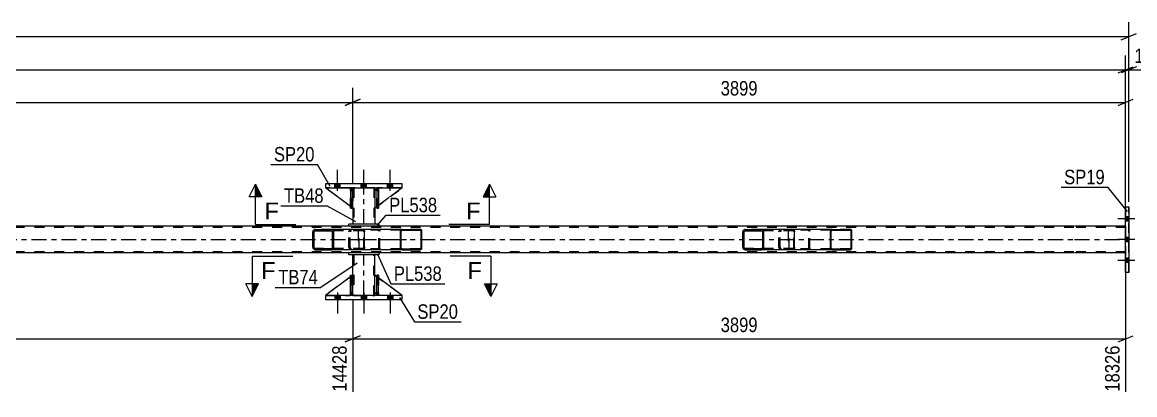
# Model space of a CAD drawing. Header units: millimetres. Extents: x 0 to 841, y 0 to 594.
# Drawn here: x 510.6 to 730.9, y 204.7 to 278.4 of the extents above; entities that cross this region are included whole.
import ezdxf

# ---------------------------------------------------------------- set-up
doc = ezdxf.new("R2010")
doc.units = ezdxf.units.MM
doc.linetypes.add('DXK_LINE_DOT2', pattern=[3.9198, 1.9599, -1.9599])
doc.linetypes.add('DXK_LINE_DOT3', pattern=[5.9187, 2.979, -0.9799, 0.9799, -0.9799])
doc.styles.add('Arial', font='ARIAL.TTF', dxfattribs={"height": 0.2})
doc.styles.add('Arial Narrow', font='ARIALN.TTF', dxfattribs={"height": 0.2})

# ---------------------------------------------------------------- blocks, each defined once
blk = doc.blocks.new('Part-814553284-5870 - 5738')
at = {"color": 2, "linetype": 'Continuous'}
for p, q in [((580.78, 224.33), (580.78, 228.33)), ((580.78, 228.33), (581.1, 228.33)), ((581.1, 224.33), (581.1, 228.33)), ((580.78, 224.33), (580.78, 224.33)), ((581.1, 224.33), (580.78, 224.33))]:
    blk.add_line(p, q, dxfattribs=at)
at = {"color": 7, "linetype": 'DXK_LINE_DOT2'}
for p, q in [((580.78, 228.33), (580.78, 224.93)), ((581.1, 224.93), (581.1, 228.33)), ((580.78, 224.93), (580.78, 224.33)), ((580.78, 224.93), (581.1, 224.93)), ((581.1, 224.33), (581.1, 224.93)), ((581.1, 224.33), (581.1, 224.33))]:
    blk.add_line(p, q, dxfattribs=at)
blk = doc.blocks.new('Bolt-814553284-5815 - 5738')
at = {"linetype": 'Continuous'}
for points in [[(729.68, 239.03), (729.68, 239.91), (729.04, 239.91), (729.04, 239.03)], [(729.68, 239.03), (729.68, 239.91), (729.04, 239.91), (729.04, 239.03)], [(729.68, 239.03), (729.68, 239.91), (729.04, 239.91), (729.04, 239.03)], [(729.68, 234.93), (729.68, 235.81), (729.04, 235.81), (729.04, 234.93)], [(729.68, 234.93), (729.68, 235.81), (729.04, 235.81), (729.04, 234.93)], [(729.68, 230.83), (729.68, 231.71), (729.04, 231.71), (729.04, 230.83)], [(729.68, 230.83), (729.68, 231.71), (729.04, 231.71), (729.04, 230.83)], [(729.68, 230.83), (729.68, 231.71), (729.04, 231.71), (729.04, 230.83)]]:
    blk.add_hatch(color=1, dxfattribs=at).paths.add_polyline_path(points)
at = {"color": 1, "linetype": 'Continuous'}
for p, q in [((730.84, 239.47), (727.52, 239.47)), ((730.84, 239.47), (727.52, 239.47)), ((730.84, 239.47), (727.52, 239.47)), ((729.68, 239.91), (729.04, 239.91)), ((729.68, 239.91), (729.04, 239.91)), ((729.68, 239.91), (729.04, 239.91)), ((729.68, 239.03), (729.04, 239.03)), ((729.68, 239.03), (729.04, 239.03)), ((729.68, 239.03), (729.04, 239.03)), ((729.68, 235.81), (729.04, 235.81)), ((729.68, 235.81), (729.04, 235.81)), ((730.84, 235.37), (727.52, 235.37)), ((730.84, 235.37), (727.52, 235.37)), ((729.68, 234.93), (729.04, 234.93)), ((729.68, 234.93), (729.04, 234.93)), ((730.84, 231.27), (727.52, 231.27)), ((730.84, 231.27), (727.52, 231.27)), ((730.84, 231.27), (727.52, 231.27)), ((729.68, 231.71), (729.04, 231.71)), ((729.68, 231.71), (729.04, 231.71)), ((729.68, 231.71), (729.04, 231.71)), ((729.68, 230.83), (729.04, 230.83)), ((729.68, 230.83), (729.04, 230.83)), ((729.68, 230.83), (729.04, 230.83))]:
    blk.add_line(p, q, dxfattribs=at)
blk = doc.blocks.new('Part-814553284-5879 - 5738')
at = {"color": 2, "linetype": 'Continuous'}
for p, q in [((580.43, 224.93), (580.43, 228.33)), ((580.78, 228.07), (580.43, 228.33)), ((585.83, 224.33), (581.1, 227.83)), ((580.78, 224.58), (580.43, 224.93))]:
    blk.add_line(p, q, dxfattribs=at)
at = {"color": 7, "linetype": 'DXK_LINE_DOT2'}
for p, q in [((581.1, 227.83), (580.78, 228.07)), ((581.03, 224.33), (580.78, 224.58)), ((585.83, 224.33), (581.03, 224.33)), ((585.83, 224.33), (585.83, 224.33)), ((585.83, 224.33), (585.83, 224.33))]:
    blk.add_line(p, q, dxfattribs=at)
blk = doc.blocks.new('Bolt-814553284-5800 - 5738')
at = {"linetype": 'Continuous'}
for points in [[(573.55, 224.33), (572.51, 224.33), (572.51, 223.53), (573.55, 223.53)], [(573.55, 224.33), (572.51, 224.33), (572.51, 223.53), (573.55, 223.53)], [(573.55, 224.33), (572.51, 224.33), (572.51, 223.53), (573.55, 223.53)], [(578.75, 224.33), (577.71, 224.33), (577.71, 223.53), (578.75, 223.53)], [(578.75, 224.33), (577.71, 224.33), (577.71, 223.53), (578.75, 223.53)], [(583.95, 224.33), (582.91, 224.33), (582.91, 223.53), (583.95, 223.53)], [(583.95, 224.33), (582.91, 224.33), (582.91, 223.53), (583.95, 223.53)], [(583.95, 224.33), (582.91, 224.33), (582.91, 223.53), (583.95, 223.53)]]:
    blk.add_hatch(color=1, dxfattribs=at).paths.add_polyline_path(points)
at = {"color": 1, "linetype": 'Continuous'}
for p, q in [((573.03, 224.93), (573.03, 220.73)), ((573.03, 224.93), (573.03, 220.73)), ((573.03, 224.93), (573.03, 220.73)), ((578.23, 224.93), (578.23, 220.73)), ((578.23, 224.93), (578.23, 220.73)), ((583.43, 224.93), (583.43, 220.73)), ((583.43, 224.93), (583.43, 220.73)), ((583.43, 224.93), (583.43, 220.73)), ((572.51, 224.33), (572.51, 223.53)), ((572.51, 224.33), (572.51, 223.53)), ((572.51, 224.33), (572.51, 223.53)), ((573.55, 224.33), (573.55, 223.53)), ((573.55, 224.33), (573.55, 223.53)), ((573.55, 224.33), (573.55, 223.53)), ((577.71, 224.33), (577.71, 223.53)), ((577.71, 224.33), (577.71, 223.53)), ((578.75, 224.33), (578.75, 223.53)), ((578.75, 224.33), (578.75, 223.53)), ((582.91, 224.33), (582.91, 223.53)), ((582.91, 224.33), (582.91, 223.53)), ((582.91, 224.33), (582.91, 223.53)), ((583.95, 224.33), (583.95, 223.53)), ((583.95, 224.33), (583.95, 223.53)), ((583.95, 224.33), (583.95, 223.53))]:
    blk.add_line(p, q, dxfattribs=at)
blk = doc.blocks.new('Bolt-814553284-5801 - 5738')
at = {"linetype": 'Continuous'}
for points in [[(572.51, 245.61), (573.55, 245.61), (573.55, 246.41), (572.51, 246.41)], [(572.51, 245.61), (573.55, 245.61), (573.55, 246.41), (572.51, 246.41)], [(572.51, 245.61), (573.55, 245.61), (573.55, 246.41), (572.51, 246.41)], [(577.71, 245.61), (578.75, 245.61), (578.75, 246.41), (577.71, 246.41)], [(577.71, 245.61), (578.75, 245.61), (578.75, 246.41), (577.71, 246.41)], [(582.91, 245.61), (583.95, 245.61), (583.95, 246.41), (582.91, 246.41)], [(582.91, 245.61), (583.95, 245.61), (583.95, 246.41), (582.91, 246.41)], [(582.91, 245.61), (583.95, 245.61), (583.95, 246.41), (582.91, 246.41)]]:
    blk.add_hatch(color=1, dxfattribs=at).paths.add_polyline_path(points)
at = {"color": 1, "linetype": 'Continuous'}
for p, q in [((573.03, 245.01), (573.03, 249.21)), ((573.03, 245.01), (573.03, 249.21)), ((573.03, 245.01), (573.03, 249.21)), ((578.23, 245.01), (578.23, 249.21)), ((578.23, 245.01), (578.23, 249.21)), ((583.43, 245.01), (583.43, 249.21)), ((583.43, 245.01), (583.43, 249.21)), ((583.43, 245.01), (583.43, 249.21)), ((572.51, 245.61), (572.51, 246.41)), ((572.51, 245.61), (572.51, 246.41)), ((572.51, 245.61), (572.51, 246.41)), ((573.55, 245.61), (573.55, 246.41)), ((573.55, 245.61), (573.55, 246.41)), ((573.55, 245.61), (573.55, 246.41)), ((577.71, 245.61), (577.71, 246.41)), ((577.71, 245.61), (577.71, 246.41)), ((578.75, 245.61), (578.75, 246.41)), ((578.75, 245.61), (578.75, 246.41)), ((582.91, 245.61), (582.91, 246.41)), ((582.91, 245.61), (582.91, 246.41)), ((582.91, 245.61), (582.91, 246.41)), ((583.95, 245.61), (583.95, 246.41)), ((583.95, 245.61), (583.95, 246.41)), ((583.95, 245.61), (583.95, 246.41))]:
    blk.add_line(p, q, dxfattribs=at)
blk = doc.blocks.new('Part-814553284-5895 - 5738')
at = {"color": 7, "linetype": 'DXK_LINE_DOT2'}
for p, q in [((575.58, 245.01), (575.58, 245.61)), ((575.58, 245.61), (575.58, 245.61)), ((575.58, 245.61), (575.58, 241.61)), ((575.9, 245.61), (575.58, 245.61)), ((575.58, 241.61), (575.58, 245.01)), ((575.58, 245.01), (575.9, 245.01)), ((575.9, 245.01), (575.9, 245.61)), ((575.9, 241.61), (575.9, 245.61)), ((575.9, 245.01), (575.9, 241.61)), ((575.58, 241.61), (575.9, 241.61))]:
    blk.add_line(p, q, dxfattribs=at)
blk = doc.blocks.new('Part-814553284-5911 - 5738')
at = {"color": 7, "linetype": 'DXK_LINE_DOT2'}
for p, q in [((575.58, 228.33), (575.9, 228.33)), ((575.58, 224.93), (575.58, 228.33)), ((575.58, 228.33), (575.58, 224.33)), ((575.9, 228.33), (575.9, 224.93)), ((575.9, 224.33), (575.9, 228.24)), ((575.9, 224.93), (575.58, 224.93)), ((575.58, 224.33), (575.58, 224.93)), ((575.9, 224.93), (575.9, 224.33)), ((575.9, 224.33), (575.58, 224.33)), ((575.9, 224.33), (575.9, 224.33))]:
    blk.add_line(p, q, dxfattribs=at)
blk = doc.blocks.new('Part-814553284-5894 - 5738')
at = {"color": 2, "linetype": 'Continuous'}
for p, q in [((576.03, 228.33), (576.03, 232.33)), ((580.43, 228.33), (580.43, 232.33)), ((576.03, 224.33), (576.03, 224.93)), ((580.43, 224.33), (580.43, 224.93))]:
    blk.add_line(p, q, dxfattribs=at)
at = {"color": 7, "linetype": 'DXK_LINE_DOT2'}
for p, q in [((580.43, 232.33), (576.03, 232.33)), ((576.27, 232.33), (576.27, 224.33)), ((580.19, 224.33), (580.19, 232.33)), ((576.03, 224.93), (576.03, 228.33)), ((580.43, 224.93), (580.43, 228.33)), ((576.03, 224.33), (580.43, 224.33))]:
    blk.add_line(p, q, dxfattribs=at)
at = {"color": 7, "linetype": 'DXK_LINE_DOT3'}
blk.add_line((578.23, 224.33), (578.23, 232.33), dxfattribs=at)
blk = doc.blocks.new('Part-814553284-5896 - 5738')
at = {"color": 7, "linetype": 'DXK_LINE_DOT2'}
for p, q in [((580.78, 245.01), (580.78, 245.61)), ((580.78, 245.61), (580.78, 245.61)), ((580.78, 245.61), (580.78, 241.61)), ((581.1, 245.61), (580.78, 245.61)), ((580.78, 241.61), (580.78, 245.01)), ((580.78, 245.01), (581.1, 245.01)), ((581.1, 245.01), (581.1, 245.61)), ((581.1, 241.61), (581.1, 245.61)), ((581.1, 245.01), (581.1, 241.61)), ((580.78, 241.61), (581.1, 241.61))]:
    blk.add_line(p, q, dxfattribs=at)
blk = doc.blocks.new('Part-814553284-5921 - 5738')
at = {"color": 2, "linetype": 'Continuous'}
for p, q in [((729.04, 241.87), (729.04, 241.87)), ((729.04, 241.87), (729.68, 241.87)), ((729.04, 228.87), (729.04, 241.87)), ((729.68, 241.87), (729.68, 228.87)), ((729.04, 228.87), (729.04, 228.87)), ((729.68, 228.87), (729.04, 228.87))]:
    blk.add_line(p, q, dxfattribs=at)
at = {"color": 7, "linetype": 'DXK_LINE_DOT2'}
for p, q in [((729.04, 241.87), (729.04, 228.87)), ((729.68, 228.87), (729.68, 241.87))]:
    blk.add_line(p, q, dxfattribs=at)
blk = doc.blocks.new('Part-814553284-5850 - 5738')
at = {"color": 7, "linetype": 'DXK_LINE_DOT2'}
for p, q in [((580.43, 224.93), (580.43, 228.33)), ((580.43, 228.33), (585.83, 224.33)), ((581.03, 224.33), (580.43, 224.93)), ((585.83, 224.33), (581.03, 224.33))]:
    blk.add_line(p, q, dxfattribs=at)
blk = doc.blocks.new('Part-814553284-5904 - 5738')
at = {"color": 7, "linetype": 'DXK_LINE_DOT2'}
for p, q in [((576.03, 241.61), (570.63, 245.61)), ((570.63, 245.61), (575.43, 245.61)), ((575.43, 245.61), (576.03, 245.01)), ((576.03, 245.01), (575.43, 245.61)), ((576.03, 245.01), (576.03, 241.61)), ((576.03, 245.01), (576.03, 245.01)), ((576.03, 245.01), (576.03, 241.61))]:
    blk.add_line(p, q, dxfattribs=at)
blk = doc.blocks.new('Part-814553284-5855 - 5738')
at = {"color": 2, "linetype": 'Continuous'}
for p, q in [((570.63, 224.33), (570.63, 223.53)), ((585.83, 224.33), (570.63, 224.33)), ((570.63, 223.53), (585.83, 223.53)), ((585.83, 223.53), (585.83, 224.33))]:
    blk.add_line(p, q, dxfattribs=at)
blk = doc.blocks.new('Part-814553284-5860 - 5738')
at = {"color": 2, "linetype": 'Continuous'}
for p, q in [((585.83, 246.41), (570.63, 246.41)), ((570.63, 246.41), (570.63, 245.61)), ((570.63, 245.61), (585.83, 245.61)), ((585.83, 245.61), (585.83, 246.41))]:
    blk.add_line(p, q, dxfattribs=at)
blk = doc.blocks.new('Part-814553284-5867 - 5738')
at = {"color": 2, "linetype": 'Continuous'}
for p, q in [((718.82, 238.01), (56.7, 238.01)), ((729.04, 238.01), (718.92, 238.01)), ((575.23, 232.73), (325.82, 232.73)), ((718.82, 232.73), (581.23, 232.73)), ((729.04, 232.73), (718.92, 232.73))]:
    blk.add_line(p, q, dxfattribs=at)
at = {"color": 7, "linetype": 'DXK_LINE_DOT2'}
for p, q in [((729.04, 238.01), (729.04, 232.73)), ((718.82, 237.77), (56.7, 237.77)), ((729.04, 237.77), (718.92, 237.77)), ((729.04, 233.21), (729.04, 237.53)), ((718.82, 232.97), (56.7, 232.97)), ((581.23, 232.73), (575.23, 232.73)), ((729.04, 232.97), (718.92, 232.97))]:
    blk.add_line(p, q, dxfattribs=at)
at = {"color": 7, "linetype": 'DXK_LINE_DOT3'}
for p, q in [((56.7, 235.37), (718.82, 235.37)), ((718.92, 235.37), (729.04, 235.37))]:
    blk.add_line(p, q, dxfattribs=at)
blk = doc.blocks.new('Part-814553284-5868 - 5738')
at = {"color": 7, "linetype": 'DXK_LINE_DOT2'}
for p, q in [((581.1, 228.33), (580.78, 228.33)), ((580.78, 224.93), (580.78, 228.33)), ((580.78, 228.33), (580.78, 224.33)), ((581.1, 228.33), (581.1, 224.93)), ((581.1, 224.33), (581.1, 228.33)), ((581.1, 224.93), (580.78, 224.93)), ((580.78, 224.33), (580.78, 224.93)), ((581.1, 224.93), (581.1, 224.33)), ((581.1, 224.33), (580.78, 224.33)), ((581.1, 224.33), (581.1, 224.33))]:
    blk.add_line(p, q, dxfattribs=at)
blk = doc.blocks.new('Part-814553284-5869 - 5738')
at = {"color": 2, "linetype": 'Continuous'}
for p, q in [((575.58, 224.33), (575.58, 228.33)), ((575.58, 228.33), (575.9, 228.33)), ((575.9, 224.33), (575.9, 228.33)), ((575.58, 224.33), (575.58, 224.33)), ((575.9, 224.33), (575.58, 224.33))]:
    blk.add_line(p, q, dxfattribs=at)
at = {"color": 7, "linetype": 'DXK_LINE_DOT2'}
for p, q in [((575.58, 228.33), (575.58, 224.93)), ((575.9, 224.93), (575.9, 228.33)), ((575.58, 224.93), (575.58, 224.33)), ((575.58, 224.93), (575.9, 224.93)), ((575.9, 224.33), (575.9, 224.93)), ((575.9, 224.33), (575.9, 224.33))]:
    blk.add_line(p, q, dxfattribs=at)
blk = doc.blocks.new('Part-814553284-5873 - 5738')
at = {"color": 2, "linetype": 'Continuous'}
for p, q in [((575.58, 228), (570.63, 224.33)), ((576.03, 228.33), (575.9, 228.24)), ((576.03, 224.93), (576.03, 228.33)), ((576.03, 224.93), (575.9, 224.81)), ((576.03, 224.93), (576.03, 224.93)), ((575.58, 224.49), (575.43, 224.33))]:
    blk.add_line(p, q, dxfattribs=at)
at = {"color": 7, "linetype": 'DXK_LINE_DOT2'}
for p, q in [((575.9, 228.24), (575.58, 228)), ((576.03, 224.93), (576.03, 228.33)), ((576.03, 224.93), (575.43, 224.33)), ((575.9, 224.81), (575.58, 224.49)), ((570.63, 224.33), (575.43, 224.33))]:
    blk.add_line(p, q, dxfattribs=at)
blk = doc.blocks.new('Part-814553284-5876 - 5738')
at = {"color": 7, "linetype": 'DXK_LINE_DOT2'}
for p, q in [((576.03, 228.33), (570.63, 224.33)), ((576.03, 224.93), (576.03, 228.33)), ((576.03, 228.33), (576.03, 224.93)), ((575.43, 224.33), (576.03, 224.93)), ((576.03, 224.93), (575.43, 224.33)), ((576.03, 224.93), (576.03, 224.93)), ((570.63, 224.33), (575.43, 224.33))]:
    blk.add_line(p, q, dxfattribs=at)
blk = doc.blocks.new('Part-814553284-5884 - 5738')
at = {"color": 2, "linetype": 'Continuous'}
for p, q in [((581.23, 238.41), (575.23, 238.41)), ((575.23, 238.01), (575.23, 238.41)), ((581.23, 238.01), (575.23, 238.01)), ((581.23, 238.01), (581.23, 238.41))]:
    blk.add_line(p, q, dxfattribs=at)
blk = doc.blocks.new('Part-814553284-5889 - 5738')
at = {"color": 2, "linetype": 'Continuous'}
for p, q in [((581.23, 232.73), (575.23, 232.73)), ((575.23, 232.33), (575.23, 232.73)), ((581.23, 232.33), (575.23, 232.33)), ((581.23, 232.33), (581.23, 232.73))]:
    blk.add_line(p, q, dxfattribs=at)
blk = doc.blocks.new('Part-814553284-5897 - 5738')
at = {"color": 2, "linetype": 'Continuous'}
for p, q in [((575.9, 245.61), (575.58, 245.61)), ((575.58, 245.61), (575.58, 241.61)), ((575.9, 245.61), (575.9, 245.61)), ((575.9, 245.61), (575.9, 241.61)), ((575.9, 241.61), (575.58, 241.61))]:
    blk.add_line(p, q, dxfattribs=at)
at = {"color": 7, "linetype": 'DXK_LINE_DOT2'}
for p, q in [((575.58, 245.01), (575.58, 245.61)), ((575.9, 245.01), (575.58, 245.01)), ((575.58, 245.01), (575.58, 241.61)), ((575.9, 245.01), (575.9, 245.61)), ((575.9, 245.61), (575.9, 245.61)), ((575.9, 241.61), (575.9, 245.01))]:
    blk.add_line(p, q, dxfattribs=at)
blk = doc.blocks.new('Part-814553284-5898 - 5738')
at = {"color": 2, "linetype": 'Continuous'}
for p, q in [((581.1, 245.61), (580.78, 245.61)), ((580.78, 245.61), (580.78, 241.61)), ((581.1, 245.61), (581.1, 245.61)), ((581.1, 245.61), (581.1, 241.61)), ((581.1, 241.61), (580.78, 241.61))]:
    blk.add_line(p, q, dxfattribs=at)
at = {"color": 7, "linetype": 'DXK_LINE_DOT2'}
for p, q in [((580.78, 245.01), (580.78, 245.61)), ((581.1, 245.01), (580.78, 245.01)), ((580.78, 245.01), (580.78, 241.61)), ((581.1, 245.01), (581.1, 245.61)), ((581.1, 245.61), (581.1, 245.61)), ((581.1, 241.61), (581.1, 245.01))]:
    blk.add_line(p, q, dxfattribs=at)
blk = doc.blocks.new('Part-814553284-5901 - 5738')
at = {"color": 2, "linetype": 'Continuous'}
for p, q in [((575.58, 241.94), (570.63, 245.61)), ((575.58, 245.46), (575.43, 245.61)), ((576.03, 245.01), (575.9, 245.14)), ((576.03, 245.01), (576.03, 245.01)), ((576.03, 241.61), (576.03, 245.01)), ((575.9, 241.71), (576.03, 241.61)), ((576.03, 241.61), (576.03, 241.61))]:
    blk.add_line(p, q, dxfattribs=at)
at = {"color": 7, "linetype": 'DXK_LINE_DOT2'}
for p, q in [((575.43, 245.61), (570.63, 245.61)), ((575.43, 245.61), (576.03, 245.01)), ((575.9, 245.14), (575.58, 245.46)), ((576.03, 245.01), (576.03, 241.61)), ((575.9, 241.71), (575.58, 241.94))]:
    blk.add_line(p, q, dxfattribs=at)
blk = doc.blocks.new('Part-814553284-5907 - 5738')
at = {"color": 2, "linetype": 'Continuous'}
for p, q in [((580.78, 245.37), (580.43, 245.01)), ((580.43, 245.01), (580.43, 241.61)), ((585.83, 245.61), (581.1, 242.11)), ((580.78, 241.88), (580.43, 241.61))]:
    blk.add_line(p, q, dxfattribs=at)
at = {"color": 7, "linetype": 'DXK_LINE_DOT2'}
for p, q in [((581.03, 245.61), (580.78, 245.37)), ((585.83, 245.61), (581.03, 245.61)), ((581.1, 242.11), (580.78, 241.88))]:
    blk.add_line(p, q, dxfattribs=at)
blk = doc.blocks.new('Part-814553284-5910 - 5738')
at = {"color": 7, "linetype": 'DXK_LINE_DOT2'}
for p, q in [((581.03, 245.61), (580.43, 245.01)), ((580.43, 241.61), (585.83, 245.61)), ((580.43, 245.01), (580.43, 241.61)), ((585.83, 245.61), (581.03, 245.61))]:
    blk.add_line(p, q, dxfattribs=at)
blk = doc.blocks.new('Part-814553284-5946 - 5738')
at = {"linetype": 'Continuous'}
h = blk.add_hatch(dxfattribs=at)
h.set_pattern_fill('', scale=0.7, style=0, pattern_type=0)
h.set_pattern_definition([(45, (674.8238, 237.1762), (-1.57154, 1.57154), [])])
h.paths.add_polyline_path([(674.85, 237.05), (674.82, 237.18), (674.75, 237.28), (674.64, 237.35), (674.51, 237.37), (670.93, 237.37), (670.8, 237.35), (670.69, 237.28), (670.62, 237.18), (670.59, 237.05), (670.59, 233.69), (670.62, 233.57), (670.69, 233.47), (670.8, 233.4), (670.93, 233.37), (674.51, 233.37), (674.64, 233.4), (674.75, 233.47), (674.82, 233.57), (674.85, 233.69)])
h.paths.add_polyline_path([(674.67, 233.63), (674.63, 233.58), (674.57, 233.55), (674.51, 233.53), (670.93, 233.53), (670.87, 233.55), (670.81, 233.58), (670.78, 233.63), (670.76, 233.69), (670.76, 237.05), (670.78, 237.11), (670.81, 237.17), (670.87, 237.2), (670.93, 237.21), (674.51, 237.21), (674.57, 237.2), (674.63, 237.17), (674.67, 237.11), (674.68, 237.05), (674.68, 233.69)])
at = {"color": 7, "linetype": 'DXK_LINE_DOT2'}
for p, q in [((662.24, 237.05), (662.25, 237.08)), ((662.24, 237.05), (662.24, 233.69)), ((662.25, 237.08), (662.27, 237.18)), ((662.43, 237.11), (662.41, 237.05)), ((662.41, 233.69), (662.41, 237.05)), ((662.46, 237.17), (662.43, 237.11)), ((662.45, 237.35), (662.58, 237.37)), ((662.52, 237.2), (662.46, 237.17)), ((662.58, 237.21), (662.52, 237.2)), ((663.24, 237.37), (662.58, 237.37)), ((674.51, 237.21), (662.58, 237.21)), ((666.16, 237.37), (666.29, 237.35)), ((666.22, 237.2), (666.16, 237.21)), ((666.28, 237.17), (666.22, 237.2)), ((666.32, 237.11), (666.28, 237.17)), ((666.33, 237.05), (666.32, 237.11)), ((666.33, 233.69), (666.33, 237.05)), ((666.47, 237.18), (666.5, 237.05)), ((666.5, 233.69), (666.5, 237.05)), ((674.51, 237.37), (670.93, 237.37)), ((662.27, 233.57), (662.24, 233.69)), ((662.41, 233.69), (662.43, 233.63)), ((662.43, 233.63), (662.46, 233.58)), ((662.46, 233.58), (662.52, 233.55)), ((662.52, 233.55), (662.58, 233.53)), ((674.51, 233.53), (662.58, 233.53)), ((666.16, 233.53), (666.22, 233.55)), ((666.22, 233.55), (666.28, 233.58)), ((666.28, 233.58), (666.32, 233.63)), ((666.32, 233.63), (666.33, 233.69)), ((666.5, 233.69), (666.47, 233.57)), ((662.58, 233.37), (662.45, 233.4)), ((663.24, 233.37), (662.58, 233.37)), ((666.29, 233.4), (666.16, 233.37)), ((674.51, 233.37), (670.93, 233.37))]:
    blk.add_line(p, q, dxfattribs=at)
at = {"color": 2, "linetype": 'Continuous'}
for p, q in [((670.93, 237.37), (663.24, 237.37)), ((670.62, 237.18), (670.59, 237.05)), ((670.59, 233.69), (670.59, 237.05)), ((670.76, 237.05), (670.78, 237.11)), ((670.76, 233.69), (670.76, 237.05)), ((670.78, 237.11), (670.81, 237.17)), ((670.93, 237.37), (670.8, 237.35)), ((670.81, 237.17), (670.87, 237.2)), ((670.87, 237.2), (670.93, 237.21)), ((670.93, 237.37), (674.51, 237.37)), ((670.93, 237.21), (674.51, 237.21)), ((674.64, 237.35), (674.51, 237.37)), ((674.51, 237.21), (674.57, 237.2)), ((674.57, 237.2), (674.63, 237.17)), ((674.63, 237.17), (674.67, 237.11)), ((674.67, 237.11), (674.68, 237.05)), ((674.68, 233.69), (674.68, 237.05)), ((674.85, 237.05), (674.82, 237.18)), ((674.85, 233.69), (674.85, 237.05)), ((670.59, 233.69), (670.62, 233.57)), ((670.78, 233.63), (670.76, 233.69)), ((670.81, 233.58), (670.78, 233.63)), ((670.87, 233.55), (670.81, 233.58)), ((670.93, 233.53), (670.87, 233.55)), ((670.93, 233.53), (674.51, 233.53)), ((674.57, 233.55), (674.51, 233.53)), ((674.63, 233.58), (674.57, 233.55)), ((674.67, 233.63), (674.63, 233.58)), ((674.68, 233.69), (674.67, 233.63)), ((674.82, 233.57), (674.85, 233.69)), ((670.93, 233.37), (663.24, 233.37)), ((670.8, 233.4), (670.93, 233.37)), ((670.93, 233.37), (674.51, 233.37)), ((674.51, 233.37), (674.64, 233.4))]:
    blk.add_line(p, q, dxfattribs=at)
at = {"color": 7, "linetype": 'DXK_LINE_DOT2'}
for centre, start, end in [((662.57, 237.04), 110.7583, 155.6801), ((666.17, 237.04), 24.3199, 69.2417), ((662.57, 233.71), 204.3199, 249.2417), ((666.17, 233.71), 290.7583, 335.6801)]:
    blk.add_arc(centre, 0.331, start, end, dxfattribs=at)
at = {"color": 2, "linetype": 'Continuous'}
for centre, start, end in [((670.92, 237.04), 110.7583, 155.68), ((674.52, 237.04), 24.32, 69.2417), ((670.92, 233.71), 204.32, 249.2417), ((674.52, 233.71), 290.7583, 335.68)]:
    blk.add_arc(centre, 0.331, start, end, dxfattribs=at)
blk = doc.blocks.new('Part-814553284-5975 - 5738')
at = {"linetype": 'Continuous'}
h = blk.add_hatch(dxfattribs=at)
h.set_pattern_fill('', scale=0.7, style=0, pattern_type=0)
h.set_pattern_definition([(45, (657.3998, 237.0774), (-1.57154, 1.57154), [])])
h.paths.add_polyline_path([(657.44, 236.89), (657.4, 237.08), (657.29, 237.23), (657.13, 237.34), (656.94, 237.37), (653.75, 237.37), (653.56, 237.34), (653.4, 237.23), (653.29, 237.08), (653.25, 236.89), (653.25, 233.85), (653.29, 233.67), (653.4, 233.51), (653.56, 233.41), (653.75, 233.37), (656.94, 233.37), (657.13, 233.41), (657.29, 233.51), (657.4, 233.67), (657.44, 233.85)])
h.paths.add_polyline_path([(657.17, 233.76), (657.11, 233.68), (657.03, 233.63), (656.94, 233.61), (653.75, 233.61), (653.65, 233.63), (653.57, 233.68), (653.52, 233.76), (653.5, 233.85), (653.5, 236.89), (653.52, 236.99), (653.57, 237.06), (653.65, 237.12), (653.75, 237.13), (656.94, 237.13), (657.03, 237.12), (657.11, 237.06), (657.17, 236.99), (657.19, 236.89), (657.19, 233.85)])
at = {"color": 2, "linetype": 'Continuous'}
for p, q in [((653.29, 237.08), (653.25, 236.89)), ((653.25, 233.85), (653.25, 236.89)), ((653.5, 236.89), (653.52, 236.99)), ((653.5, 233.85), (653.5, 236.89)), ((653.52, 236.99), (653.57, 237.06)), ((653.75, 237.37), (653.56, 237.34)), ((653.57, 237.06), (653.65, 237.12)), ((653.65, 237.12), (653.75, 237.13)), ((653.75, 237.37), (656.94, 237.37)), ((653.75, 237.13), (656.94, 237.13)), ((663.24, 237.37), (656.94, 237.37)), ((657.13, 237.34), (656.94, 237.37)), ((656.94, 237.13), (657.03, 237.12)), ((657.03, 237.12), (657.11, 237.06)), ((657.11, 237.06), (657.17, 236.99)), ((657.17, 236.99), (657.19, 236.89)), ((657.19, 233.85), (657.19, 236.89)), ((657.44, 236.89), (657.4, 237.08)), ((657.44, 233.85), (657.44, 236.89)), ((663.24, 237.37), (663.34, 237.34)), ((663.34, 237.34), (663.43, 237.23)), ((663.43, 237.23), (663.49, 237.08)), ((663.49, 237.08), (663.51, 236.89)), ((663.51, 233.85), (663.51, 236.89)), ((653.25, 233.85), (653.29, 233.67)), ((653.52, 233.76), (653.5, 233.85)), ((653.57, 233.68), (653.52, 233.76)), ((653.65, 233.63), (653.57, 233.68)), ((653.75, 233.61), (653.65, 233.63)), ((653.75, 233.61), (656.94, 233.61)), ((657.03, 233.63), (656.94, 233.61)), ((657.11, 233.68), (657.03, 233.63)), ((657.17, 233.76), (657.11, 233.68)), ((657.19, 233.85), (657.17, 233.76)), ((657.4, 233.67), (657.44, 233.85)), ((663.43, 233.51), (663.34, 233.41)), ((663.49, 233.67), (663.43, 233.51)), ((663.51, 233.85), (663.49, 233.67)), ((653.56, 233.41), (653.75, 233.37)), ((653.75, 233.37), (656.94, 233.37)), ((656.94, 233.37), (657.13, 233.41)), ((663.24, 233.37), (656.94, 233.37)), ((663.34, 233.41), (663.24, 233.37))]:
    blk.add_line(p, q, dxfattribs=at)
at = {"color": 7, "linetype": 'DXK_LINE_DOT2'}
for p, q in [((656.94, 237.37), (653.75, 237.37)), ((663.24, 237.13), (653.75, 237.13)), ((660.4, 236.89), (660.44, 237.08)), ((660.4, 233.85), (660.4, 236.89)), ((660.67, 236.99), (660.65, 236.89)), ((660.65, 233.85), (660.65, 236.89)), ((660.72, 237.06), (660.67, 236.99)), ((660.71, 237.34), (660.9, 237.37)), ((660.72, 237.06), (660.75, 237.08)), ((660.75, 237.08), (660.81, 237.12)), ((660.81, 237.12), (660.9, 237.13)), ((662.24, 237.13), (662.24, 237.37)), ((663.29, 237.12), (663.24, 237.13)), ((663.33, 237.06), (663.29, 237.12)), ((663.36, 236.99), (663.33, 237.06)), ((663.37, 236.89), (663.36, 236.99)), ((663.37, 233.85), (663.37, 236.89)), ((663.24, 233.61), (653.75, 233.61)), ((660.44, 233.67), (660.4, 233.85)), ((660.65, 233.85), (660.67, 233.76)), ((660.67, 233.76), (660.72, 233.68)), ((660.72, 233.68), (660.75, 233.67)), ((660.75, 233.67), (660.81, 233.63)), ((660.81, 233.63), (660.9, 233.61)), ((662.24, 233.37), (662.24, 233.61)), ((663.24, 233.61), (663.29, 233.63)), ((663.29, 233.63), (663.33, 233.68)), ((663.33, 233.68), (663.36, 233.76)), ((663.36, 233.76), (663.37, 233.85)), ((656.94, 233.37), (653.75, 233.37)), ((660.9, 233.37), (660.71, 233.41))]:
    blk.add_line(p, q, dxfattribs=at)
at = {"color": 2, "linetype": 'Continuous'}
for centre, start, end in [((653.74, 236.88), 111.1941, 156.1506), ((656.95, 236.88), 23.8494, 68.8059), ((653.74, 233.87), 203.8494, 248.8059), ((656.95, 233.87), 291.1941, 336.1506)]:
    blk.add_arc(centre, 0.492, start, end, dxfattribs=at)
at = {"color": 7, "linetype": 'DXK_LINE_DOT2'}
for centre, start, end in [((660.89, 236.88), 111.1941, 156.1506), ((660.89, 233.87), 203.8494, 248.8059)]:
    blk.add_arc(centre, 0.492, start, end, dxfattribs=at)
blk = doc.blocks.new('Part-814553284-5976 - 5738')
at = {"linetype": 'Continuous'}
h = blk.add_hatch(dxfattribs=at)
h.set_pattern_fill('', scale=0.7, style=0, pattern_type=0)
h.set_pattern_definition([(45, (589.6896, 237.1762), (-1.57154, 1.57154), [])])
h.paths.add_polyline_path([(589.72, 237.05), (589.69, 237.18), (589.62, 237.28), (589.51, 237.35), (589.37, 237.37), (585.8, 237.37), (585.67, 237.35), (585.56, 237.28), (585.48, 237.18), (585.46, 237.05), (585.46, 233.69), (585.48, 233.57), (585.56, 233.47), (585.67, 233.4), (585.8, 233.37), (589.37, 233.37), (589.51, 233.4), (589.62, 233.47), (589.69, 233.57), (589.72, 233.69)])
h.paths.add_polyline_path([(589.53, 233.63), (589.5, 233.58), (589.44, 233.55), (589.37, 233.53), (585.8, 233.53), (585.73, 233.55), (585.68, 233.58), (585.64, 233.63), (585.63, 233.69), (585.63, 237.05), (585.64, 237.11), (585.68, 237.17), (585.73, 237.2), (585.8, 237.21), (589.37, 237.21), (589.44, 237.2), (589.5, 237.17), (589.53, 237.11), (589.55, 237.05), (589.55, 233.69)])
at = {"color": 7, "linetype": 'DXK_LINE_DOT2'}
for p, q in [((577.11, 237.08), (577.14, 237.18)), ((577.11, 237.05), (577.11, 237.08)), ((577.11, 237.05), (577.11, 233.69)), ((577.29, 237.11), (577.28, 237.05)), ((577.28, 233.69), (577.28, 237.05)), ((577.33, 237.17), (577.29, 237.11)), ((577.32, 237.35), (577.45, 237.37)), ((577.38, 237.2), (577.33, 237.17)), ((577.45, 237.21), (577.38, 237.2)), ((578.1, 237.37), (577.45, 237.37)), ((589.37, 237.21), (577.45, 237.21)), ((581.03, 237.37), (581.16, 237.35)), ((581.09, 237.2), (581.03, 237.21)), ((581.15, 237.17), (581.09, 237.2)), ((581.18, 237.11), (581.15, 237.17)), ((581.2, 237.05), (581.18, 237.11)), ((581.2, 233.69), (581.2, 237.05)), ((581.34, 237.18), (581.37, 237.05)), ((581.37, 233.69), (581.37, 237.05)), ((589.37, 237.37), (585.8, 237.37)), ((577.14, 233.57), (577.11, 233.69)), ((577.28, 233.69), (577.29, 233.63)), ((577.29, 233.63), (577.33, 233.58)), ((577.33, 233.58), (577.38, 233.55)), ((577.38, 233.55), (577.45, 233.53)), ((589.37, 233.53), (577.45, 233.53)), ((581.03, 233.53), (581.09, 233.55)), ((581.09, 233.55), (581.15, 233.58)), ((581.15, 233.58), (581.18, 233.63)), ((581.18, 233.63), (581.2, 233.69)), ((581.37, 233.69), (581.34, 233.57)), ((577.45, 233.37), (577.32, 233.4)), ((578.1, 233.37), (577.45, 233.37)), ((581.16, 233.4), (581.03, 233.37)), ((589.37, 233.37), (585.8, 233.37))]:
    blk.add_line(p, q, dxfattribs=at)
at = {"color": 2, "linetype": 'Continuous'}
for p, q in [((585.8, 237.37), (578.1, 237.37)), ((585.48, 237.18), (585.46, 237.05)), ((585.46, 233.69), (585.46, 237.05)), ((585.63, 237.05), (585.64, 237.11)), ((585.63, 233.69), (585.63, 237.05)), ((585.64, 237.11), (585.68, 237.17)), ((585.8, 237.37), (585.67, 237.35)), ((585.68, 237.17), (585.73, 237.2)), ((585.73, 237.2), (585.8, 237.21)), ((585.8, 237.37), (589.37, 237.37)), ((585.8, 237.21), (589.37, 237.21)), ((589.51, 237.35), (589.37, 237.37)), ((589.37, 237.21), (589.44, 237.2)), ((589.44, 237.2), (589.5, 237.17)), ((589.5, 237.17), (589.53, 237.11)), ((589.53, 237.11), (589.55, 237.05)), ((589.55, 233.69), (589.55, 237.05)), ((589.72, 237.05), (589.69, 237.18)), ((589.72, 233.69), (589.72, 237.05)), ((585.46, 233.69), (585.48, 233.57)), ((585.64, 233.63), (585.63, 233.69)), ((585.68, 233.58), (585.64, 233.63)), ((585.73, 233.55), (585.68, 233.58)), ((585.8, 233.53), (585.73, 233.55)), ((585.8, 233.53), (589.37, 233.53)), ((589.44, 233.55), (589.37, 233.53)), ((589.5, 233.58), (589.44, 233.55)), ((589.53, 233.63), (589.5, 233.58)), ((589.55, 233.69), (589.53, 233.63)), ((589.69, 233.57), (589.72, 233.69)), ((585.8, 233.37), (578.1, 233.37)), ((585.67, 233.4), (585.8, 233.37)), ((585.8, 233.37), (589.37, 233.37)), ((589.37, 233.37), (589.51, 233.4))]:
    blk.add_line(p, q, dxfattribs=at)
at = {"color": 7, "linetype": 'DXK_LINE_DOT3'}
blk.add_line((575.82, 235.37), (587.59, 235.37), dxfattribs=at)
at = {"color": 7, "linetype": 'DXK_LINE_DOT2'}
for centre, start, end in [((577.44, 237.04), 110.7583, 155.6801), ((581.04, 237.04), 24.3199, 69.2417), ((577.44, 233.71), 204.3199, 249.2417), ((581.04, 233.71), 290.7583, 335.6801)]:
    blk.add_arc(centre, 0.331, start, end, dxfattribs=at)
at = {"color": 2, "linetype": 'Continuous'}
for centre, start, end in [((585.79, 237.04), 110.7583, 155.68), ((589.39, 237.04), 24.32, 69.2417), ((585.79, 233.71), 204.32, 249.2417), ((589.39, 233.71), 290.7583, 335.68)]:
    blk.add_arc(centre, 0.331, start, end, dxfattribs=at)
blk = doc.blocks.new('Part-814553284-5977 - 5738')
at = {"linetype": 'Continuous'}
h = blk.add_hatch(dxfattribs=at)
h.set_pattern_fill('', scale=0.7, style=0, pattern_type=0)
h.set_pattern_definition([(45, (572.2656, 237.0774), (-1.57154, 1.57154), [])])
h.paths.add_polyline_path([(572.3, 236.89), (572.27, 237.08), (572.16, 237.23), (571.99, 237.34), (571.8, 237.37), (568.62, 237.37), (568.42, 237.34), (568.26, 237.23), (568.15, 237.08), (568.11, 236.89), (568.11, 233.85), (568.15, 233.67), (568.26, 233.51), (568.42, 233.41), (568.62, 233.37), (571.8, 233.37), (571.99, 233.41), (572.16, 233.51), (572.27, 233.67), (572.3, 233.85)])
h.paths.add_polyline_path([(572.03, 233.76), (571.98, 233.68), (571.9, 233.63), (571.8, 233.61), (568.62, 233.61), (568.52, 233.63), (568.44, 233.68), (568.38, 233.76), (568.37, 233.85), (568.37, 236.89), (568.38, 236.99), (568.44, 237.06), (568.52, 237.12), (568.62, 237.13), (571.8, 237.13), (571.9, 237.12), (571.98, 237.06), (572.03, 236.99), (572.05, 236.89), (572.05, 233.85)])
at = {"color": 2, "linetype": 'Continuous'}
for p, q in [((568.15, 237.08), (568.11, 236.89)), ((568.11, 233.85), (568.11, 236.89)), ((568.37, 236.89), (568.38, 236.99)), ((568.37, 233.85), (568.37, 236.89)), ((568.38, 236.99), (568.44, 237.06)), ((568.62, 237.37), (568.42, 237.34)), ((568.44, 237.06), (568.52, 237.12)), ((568.52, 237.12), (568.62, 237.13)), ((568.62, 237.37), (571.8, 237.37)), ((568.62, 237.13), (571.8, 237.13)), ((578.1, 237.37), (571.8, 237.37)), ((571.99, 237.34), (571.8, 237.37)), ((571.8, 237.13), (571.9, 237.12)), ((571.9, 237.12), (571.98, 237.06)), ((571.98, 237.06), (572.03, 236.99)), ((572.03, 236.99), (572.05, 236.89)), ((572.05, 233.85), (572.05, 236.89)), ((572.3, 236.89), (572.27, 237.08)), ((572.3, 233.85), (572.3, 236.89)), ((578.1, 237.37), (578.21, 237.34)), ((578.21, 237.34), (578.29, 237.23)), ((578.29, 237.23), (578.35, 237.08)), ((578.35, 237.08), (578.37, 236.89)), ((578.37, 233.85), (578.37, 236.89)), ((568.11, 233.85), (568.15, 233.67)), ((568.38, 233.76), (568.37, 233.85)), ((568.44, 233.68), (568.38, 233.76)), ((568.52, 233.63), (568.44, 233.68)), ((568.62, 233.61), (568.52, 233.63)), ((568.62, 233.61), (571.8, 233.61)), ((571.9, 233.63), (571.8, 233.61)), ((571.98, 233.68), (571.9, 233.63)), ((572.03, 233.76), (571.98, 233.68)), ((572.05, 233.85), (572.03, 233.76)), ((572.27, 233.67), (572.3, 233.85)), ((578.29, 233.51), (578.21, 233.41)), ((578.35, 233.67), (578.29, 233.51)), ((578.37, 233.85), (578.35, 233.67)), ((568.42, 233.41), (568.62, 233.37)), ((568.62, 233.37), (571.8, 233.37)), ((571.8, 233.37), (571.99, 233.41)), ((578.1, 233.37), (571.8, 233.37)), ((578.21, 233.41), (578.1, 233.37))]:
    blk.add_line(p, q, dxfattribs=at)
at = {"color": 7, "linetype": 'DXK_LINE_DOT2'}
for p, q in [((571.8, 237.37), (568.62, 237.37)), ((578.1, 237.13), (568.62, 237.13)), ((575.26, 236.89), (575.3, 237.08)), ((575.26, 233.85), (575.26, 236.89)), ((575.53, 236.99), (575.52, 236.89)), ((575.52, 233.85), (575.52, 236.89)), ((575.59, 237.06), (575.53, 236.99)), ((575.57, 237.34), (575.77, 237.37)), ((575.59, 237.06), (575.61, 237.08)), ((575.61, 237.08), (575.67, 237.12)), ((575.67, 237.12), (575.77, 237.13)), ((577.11, 237.13), (577.11, 237.37)), ((578.15, 237.12), (578.1, 237.13)), ((578.2, 237.06), (578.15, 237.12)), ((578.23, 236.99), (578.2, 237.06)), ((578.24, 236.89), (578.23, 236.99)), ((578.24, 233.85), (578.24, 236.89)), ((578.1, 233.61), (568.62, 233.61)), ((575.3, 233.67), (575.26, 233.85)), ((575.52, 233.85), (575.53, 233.76)), ((575.53, 233.76), (575.59, 233.68)), ((575.59, 233.68), (575.61, 233.67)), ((575.61, 233.67), (575.67, 233.63)), ((575.67, 233.63), (575.77, 233.61)), ((577.11, 233.37), (577.11, 233.61)), ((578.1, 233.61), (578.15, 233.63)), ((578.15, 233.63), (578.2, 233.68)), ((578.2, 233.68), (578.23, 233.76)), ((578.23, 233.76), (578.24, 233.85)), ((571.8, 233.37), (568.62, 233.37)), ((575.77, 233.37), (575.57, 233.41))]:
    blk.add_line(p, q, dxfattribs=at)
at = {"color": 2, "linetype": 'Continuous'}
for centre, start, end in [((568.6, 236.88), 111.1941, 156.1506), ((571.82, 236.88), 23.8494, 68.8059), ((568.6, 233.87), 203.8494, 248.8059), ((571.82, 233.87), 291.1941, 336.1506)]:
    blk.add_arc(centre, 0.492, start, end, dxfattribs=at)
at = {"color": 7, "linetype": 'DXK_LINE_DOT2'}
for centre, start, end in [((575.75, 236.88), 111.1941, 156.1506), ((575.75, 233.87), 203.8494, 248.8059)]:
    blk.add_arc(centre, 0.492, start, end, dxfattribs=at)
blk = doc.blocks.new('Part-814553284-5998 - 5738')
at = {"color": 2, "linetype": 'Continuous'}
for p, q in [((576.03, 245.61), (576.03, 245.01)), ((580.43, 245.61), (580.43, 245.01)), ((576.03, 241.61), (576.03, 238.41)), ((580.43, 241.61), (580.43, 238.41))]:
    blk.add_line(p, q, dxfattribs=at)
at = {"color": 7, "linetype": 'DXK_LINE_DOT2'}
for p, q in [((580.43, 245.61), (576.03, 245.61)), ((576.03, 245.01), (576.03, 241.61)), ((576.27, 245.61), (576.27, 238.41)), ((580.19, 245.61), (580.19, 238.41)), ((580.43, 245.01), (580.43, 241.61)), ((580.43, 238.41), (576.03, 238.41))]:
    blk.add_line(p, q, dxfattribs=at)
at = {"color": 7, "linetype": 'DXK_LINE_DOT3'}
blk.add_line((578.23, 238.41), (578.23, 245.61), dxfattribs=at)
blk = doc.blocks.new('StraightDimension-814553284-6183 - 5738')
at = {"color": 7, "linetype": 'Continuous'}
for p, q in [((729.68, 242.87), (729.68, 278.38)), ((45.84, 275.53), (729.68, 275.53)), ((728.18, 274.93), (731.18, 276.13))]:
    blk.add_line(p, q, dxfattribs=at)
blk = doc.blocks.new('StraightDimension-814553284-6237 - 5738')
at = {"color": 7, "linetype": 'Continuous'}
for p, q in [((729.04, 242.87), (729.04, 271.82)), ((729.68, 242.87), (729.68, 271.82)), ((727.54, 268.37), (730.54, 269.57)), ((731.18, 269.57), (728.18, 268.37)), ((729.04, 268.97), (729.68, 268.97))]:
    blk.add_line(p, q, dxfattribs=at)
at = {"color": 0}
blk.add_wipeout([(735.06, 269.72), (735.06, 273.92), (730.21, 273.92), (730.21, 269.72)], dxfattribs=at)
at = {"color": 7, "linetype": 'Continuous'}
blk.add_line((729.68, 268.97), (735.59, 268.97), dxfattribs=at)
blk.add_line((729.68, 268.97), (735.59, 268.97), dxfattribs=at)
at = {"color": 3, "style": 'Arial Narrow'}
blk.add_text('16', height=2.863, dxfattribs=at).set_placement((730.81, 270.32))
blk = doc.blocks.new('StraightDimension-814553284-6166 - 5738')
at = {"color": 7, "linetype": 'Continuous'}
for p, q in [((576.03, 246.61), (576.03, 265.38)), ((320.62, 262.53), (576.03, 262.53)), ((574.53, 261.93), (577.53, 263.13))]:
    blk.add_line(p, q, dxfattribs=at)
blk = doc.blocks.new('StraightDimension-814553284-6172 - 5738')
at = {"color": 7, "linetype": 'Continuous'}
for p, q in [((576.03, 246.61), (576.03, 265.38)), ((729.04, 239.01), (729.04, 265.38)), ((577.53, 263.13), (574.53, 261.93)), ((576.03, 262.53), (729.04, 262.53)), ((727.54, 261.93), (730.54, 263.13))]:
    blk.add_line(p, q, dxfattribs=at)
at = {"color": 0}
blk.add_wipeout([(656.79, 263.28), (656.79, 267.48), (648.28, 267.48), (648.28, 263.28)], dxfattribs=at)
at = {"color": 3, "style": 'Arial Narrow'}
blk.add_text('3899', height=2.863, dxfattribs=at).set_placement((648.88, 263.88))
blk = doc.blocks.new('StraightDimension-814553284-6200 - 5738')
at = {"color": 7, "linetype": 'Continuous'}
for p, q in [((576.03, 223.33), (576.03, 205.28)), ((574.53, 215.12), (577.53, 216.32)), ((320.62, 215.72), (576.03, 215.72))]:
    blk.add_line(p, q, dxfattribs=at)
at = {"color": 0, "linetype": 'Continuous'}
blk.add_wipeout([(575.43, 215.02), (571.23, 215.02), (571.23, 204.68), (575.43, 204.68)], dxfattribs=at)
at = {"color": 3, "linetype": 'Continuous', "style": 'Arial Narrow'}
blk.add_text('14428', height=2.863, rotation=90.0002, dxfattribs=at).set_placement((574.83, 205.28))
blk = doc.blocks.new('StraightDimension-814553284-6206 - 5738')
at = {"color": 7, "linetype": 'Continuous'}
for p, q in [((729.04, 231.73), (729.04, 205.28)), ((576.03, 223.33), (576.03, 205.28)), ((577.53, 216.32), (574.53, 215.12)), ((727.54, 215.12), (730.54, 216.32)), ((576.03, 215.72), (729.04, 215.72))]:
    blk.add_line(p, q, dxfattribs=at)
at = {"color": 0}
blk.add_wipeout([(656.79, 216.47), (656.79, 220.67), (648.28, 220.67), (648.28, 216.47)], dxfattribs=at)
at = {"color": 0, "linetype": 'Continuous'}
blk.add_wipeout([(728.44, 215.02), (724.24, 215.02), (724.24, 204.68), (728.44, 204.68)], dxfattribs=at)
at = {"color": 3, "style": 'Arial Narrow'}
blk.add_text('3899', height=2.863, dxfattribs=at).set_placement((648.88, 217.07))
at = {"color": 3, "linetype": 'Continuous', "style": 'Arial Narrow'}
blk.add_text('18326', height=2.863, rotation=90.0002, dxfattribs=at).set_placement((727.84, 205.28))
blk = doc.blocks.new('StraightDimension-814553284-6227 - 5738')
at = {"color": 7, "linetype": 'Continuous'}
for p, q in [((729.04, 242.87), (729.04, 271.82)), ((46.48, 268.97), (729.04, 268.97)), ((727.54, 268.37), (730.54, 269.57))]:
    blk.add_line(p, q, dxfattribs=at)
blk = doc.blocks.new('Mark-814553284-5880 - 5738')
at = {"color": 0}
blk.add_wipeout([(592.75, 240.79), (592.75, 243.79), (583.25, 243.79), (583.25, 240.79)], dxfattribs=at)
blk.add_wipeout([(592.75, 240.79), (592.75, 243.79), (583.25, 243.79), (583.25, 240.79)], dxfattribs=at)
at = {"color": 30, "linetype": 'Continuous'}
for p, q in [((580.95, 238.21), (582.65, 240.19)), ((582.65, 240.19), (593.35, 240.19))]:
    blk.add_line(p, q, dxfattribs=at)
at = {"color": 3, "style": 'Arial Narrow'}
blk.add_text('PL538', height=2.863, dxfattribs=at).set_placement((583.25, 240.79))
blk = doc.blocks.new('Mark-814553284-5851 - 5738')
at = {"color": 0}
blk.add_wipeout([(596.87, 219.7), (596.87, 222.7), (588.83, 222.7), (588.83, 219.7)], dxfattribs=at)
blk.add_wipeout([(596.87, 219.7), (596.87, 222.7), (588.83, 222.7), (588.83, 219.7)], dxfattribs=at)
at = {"color": 30, "linetype": 'Continuous'}
for p, q in [((585.27, 223.92), (588.23, 219.1)), ((588.23, 219.1), (597.47, 219.1))]:
    blk.add_line(p, q, dxfattribs=at)
at = {"color": 3, "style": 'Arial Narrow'}
blk.add_text('SP20', height=2.863, dxfattribs=at).set_placement((588.83, 219.7))
blk = doc.blocks.new('Mark-814553284-5856 - 5738')
at = {"color": 0}
blk.add_wipeout([(568.47, 250.83), (568.47, 253.83), (560.43, 253.83), (560.43, 250.83)], dxfattribs=at)
blk.add_wipeout([(568.47, 250.83), (568.47, 253.83), (560.43, 253.83), (560.43, 250.83)], dxfattribs=at)
at = {"color": 30, "linetype": 'Continuous'}
for p in [(559.83, 250.23), (571.57, 245.9)]:
    blk.add_line(p, (569.07, 250.23), dxfattribs=at)
at = {"color": 3, "style": 'Arial Narrow'}
blk.add_text('SP20', height=2.863, dxfattribs=at).set_placement((560.43, 250.83))
blk = doc.blocks.new('Mark-814553284-5994 - 5738')
at = {"color": 0}
blk.add_wipeout([(570.27, 242.65), (570.27, 245.65), (562.42, 245.65), (562.42, 242.65)], dxfattribs=at)
blk.add_wipeout([(570.27, 242.65), (570.27, 245.65), (562.42, 245.65), (562.42, 242.65)], dxfattribs=at)
at = {"color": 30, "linetype": 'Continuous'}
for p in [(561.82, 242.05), (576.62, 238.91)]:
    blk.add_line(p, (570.87, 242.05), dxfattribs=at)
at = {"color": 3, "style": 'Arial Narrow'}
blk.add_text('TB48', height=2.863, dxfattribs=at).set_placement((562.42, 242.65))
blk = doc.blocks.new('Mark-814553284-5885 - 5738')
at = {"color": 0}
blk.add_wipeout([(593.67, 227.21), (593.67, 230.21), (584.17, 230.21), (584.17, 227.21)], dxfattribs=at)
blk.add_wipeout([(593.67, 227.21), (593.67, 230.21), (584.17, 230.21), (584.17, 227.21)], dxfattribs=at)
at = {"color": 30, "linetype": 'Continuous'}
for p, q in [((580.91, 232.47), (583.57, 226.61)), ((583.57, 226.61), (594.27, 226.61))]:
    blk.add_line(p, q, dxfattribs=at)
at = {"color": 3, "style": 'Arial Narrow'}
blk.add_text('PL538', height=2.863, dxfattribs=at).set_placement((584.17, 227.21))
blk = doc.blocks.new('Mark-814553284-5890 - 5738')
at = {"color": 0}
blk.add_wipeout([(569.13, 226.52), (569.13, 229.52), (561.28, 229.52), (561.28, 226.52)], dxfattribs=at)
blk.add_wipeout([(569.13, 226.52), (569.13, 229.52), (561.28, 229.52), (561.28, 226.52)], dxfattribs=at)
at = {"color": 30, "linetype": 'Continuous'}
for p in [(576.92, 230.72), (560.68, 225.92)]:
    blk.add_line(p, (569.73, 225.92), dxfattribs=at)
at = {"color": 3, "style": 'Arial Narrow'}
blk.add_text('TB74', height=2.863, dxfattribs=at).set_placement((561.28, 226.52))
blk = doc.blocks.new('Mark-814553284-5917 - 5738')
at = {"color": 0}
blk.add_wipeout([(724.91, 246.33), (724.91, 249.33), (716.88, 249.33), (716.88, 246.33)], dxfattribs=at)
blk.add_wipeout([(724.91, 246.33), (724.91, 249.33), (716.88, 249.33), (716.88, 246.33)], dxfattribs=at)
at = {"color": 30, "linetype": 'Continuous'}
for p in [(716.28, 245.73), (729.45, 240.91)]:
    blk.add_line(p, (725.51, 245.73), dxfattribs=at)
at = {"color": 3, "style": 'Arial Narrow'}
blk.add_text('SP19', height=2.863, dxfattribs=at).set_placement((716.88, 246.33))
blk = doc.blocks.new('SectionMark-814553284-6253 - 5738')
at = {"color": 6, "linetype": 'Continuous'}
for p, q in [((555.54, 243.86), (556.79, 246.36)), ((556.79, 238.36), (556.79, 246.36)), ((603.08, 238.36), (603.08, 246.36)), ((603.08, 246.36), (604.33, 243.86))]:
    blk.add_line(p, q, dxfattribs=at)
at = {"color": 0, "linetype": 'Continuous'}
for points in [[(561.39, 239.36), (561.39, 242.86), (558.54, 242.86), (558.54, 239.36)], [(601.33, 239.36), (601.33, 242.86), (598.48, 242.86), (598.48, 239.36)]]:
    blk.add_wipeout(points, dxfattribs=at)
at = {"linetype": 'Continuous'}
for points in [[(558.04, 243.86), (556.79, 243.86), (556.79, 246.36)], [(603.08, 243.86), (601.83, 243.86), (603.08, 246.36)]]:
    blk.add_hatch(color=6, dxfattribs=at).paths.add_polyline_path(points)
at = {"color": 6, "linetype": 'Continuous'}
for p, q in [((556.79, 246.36), (558.04, 243.86)), ((603.08, 246.36), (601.83, 243.86)), ((558.04, 243.86), (555.54, 243.86)), ((601.83, 243.86), (604.33, 243.86)), ((556.79, 238.36), (564.79, 238.36)), ((603.08, 238.36), (595.08, 238.36))]:
    blk.add_line(p, q, dxfattribs=at)
at = {"color": 3, "linetype": 'Continuous', "style": 'Arial'}
for p in [(558.54, 239.36), (598.48, 239.36)]:
    blk.add_text('F', height=3.34, dxfattribs=at).set_placement(p)
blk = doc.blocks.new('SectionMark-814553284-6257 - 5738')
at = {"color": 6, "linetype": 'Continuous'}
for p, q in [((556.14, 232.09), (556.14, 224.09)), ((603.35, 232.09), (603.35, 224.09)), ((556.14, 224.09), (554.89, 226.59)), ((604.6, 226.59), (603.35, 224.09))]:
    blk.add_line(p, q, dxfattribs=at)
at = {"color": 0, "linetype": 'Continuous'}
for points in [[(560.74, 227.59), (560.74, 231.09), (557.89, 231.09), (557.89, 227.59)], [(601.6, 227.59), (601.6, 231.09), (598.75, 231.09), (598.75, 227.59)]]:
    blk.add_wipeout(points, dxfattribs=at)
at = {"linetype": 'Continuous'}
for points in [[(556.14, 226.59), (557.39, 226.59), (556.14, 224.09)], [(602.1, 226.59), (603.35, 226.59), (603.35, 224.09)]]:
    blk.add_hatch(color=6, dxfattribs=at).paths.add_polyline_path(points)
at = {"color": 6, "linetype": 'Continuous'}
for p, q in [((556.14, 232.09), (564.14, 232.09)), ((603.35, 232.09), (595.35, 232.09)), ((557.39, 226.59), (554.89, 226.59)), ((556.14, 224.09), (557.39, 226.59)), ((602.1, 226.59), (604.6, 226.59)), ((603.35, 224.09), (602.1, 226.59))]:
    blk.add_line(p, q, dxfattribs=at)
at = {"color": 3, "linetype": 'Continuous', "style": 'Arial'}
for p in [(557.89, 227.59), (598.75, 227.59)]:
    blk.add_text('F', height=3.34, dxfattribs=at).set_placement(p)

msp = doc.modelspace()

# ---------------------------------------------------------------- block references
for name in ['Bolt-814553284-5801 - 5738', 'Part-814553284-5860 - 5738', 'Part-814553284-5904 - 5738', 'Part-814553284-5901 - 5738', 'Part-814553284-5895 - 5738', 'Part-814553284-5897 - 5738', 'Part-814553284-5998 - 5738', 'Part-814553284-5907 - 5738', 'Part-814553284-5910 - 5738', 'Part-814553284-5896 - 5738', 'Part-814553284-5898 - 5738', 'Part-814553284-5921 - 5738', 'Part-814553284-5867 - 5738', 'Part-814553284-5884 - 5738', 'Bolt-814553284-5815 - 5738', 'Part-814553284-5977 - 5738', 'Part-814553284-5976 - 5738', 'Part-814553284-5975 - 5738', 'Part-814553284-5946 - 5738', 'Part-814553284-5889 - 5738', 'Part-814553284-5894 - 5738', 'Part-814553284-5873 - 5738', 'Part-814553284-5876 - 5738', 'Part-814553284-5911 - 5738', 'Part-814553284-5869 - 5738', 'Part-814553284-5879 - 5738', 'Part-814553284-5850 - 5738', 'Part-814553284-5870 - 5738', 'Part-814553284-5868 - 5738', 'Bolt-814553284-5800 - 5738', 'Part-814553284-5855 - 5738']:
    msp.add_blockref(name, (0, 0))

# ---------------------------------------------------------------- next in the draw order: block references
for name in ['StraightDimension-814553284-6183 - 5738', 'StraightDimension-814553284-6200 - 5738']:
    msp.add_blockref(name, (0, 0))

# ---------------------------------------------------------------- next in the draw order: block references
for name in ['StraightDimension-814553284-6237 - 5738', 'StraightDimension-814553284-6166 - 5738', 'StraightDimension-814553284-6206 - 5738']:
    msp.add_blockref(name, (0, 0))

# ---------------------------------------------------------------- next in the draw order: block references
for name in ['StraightDimension-814553284-6172 - 5738', 'Mark-814553284-5885 - 5738', 'Mark-814553284-5890 - 5738', 'Mark-814553284-5851 - 5738']:
    msp.add_blockref(name, (0, 0))

# ---------------------------------------------------------------- next in the draw order: block references
for name in ['StraightDimension-814553284-6227 - 5738', 'SectionMark-814553284-6257 - 5738']:
    msp.add_blockref(name, (0, 0))

# ---------------------------------------------------------------- next in the draw order: block references
for name in ['Mark-814553284-5856 - 5738', 'Mark-814553284-5917 - 5738', 'Mark-814553284-5880 - 5738']:
    msp.add_blockref(name, (0, 0))

# ---------------------------------------------------------------- next in the draw order: block references
msp.add_blockref('Mark-814553284-5994 - 5738', (0, 0))

# ---------------------------------------------------------------- next in the draw order: block references
msp.add_blockref('SectionMark-814553284-6253 - 5738', (0, 0))

doc.saveas('drawing.dxf')
